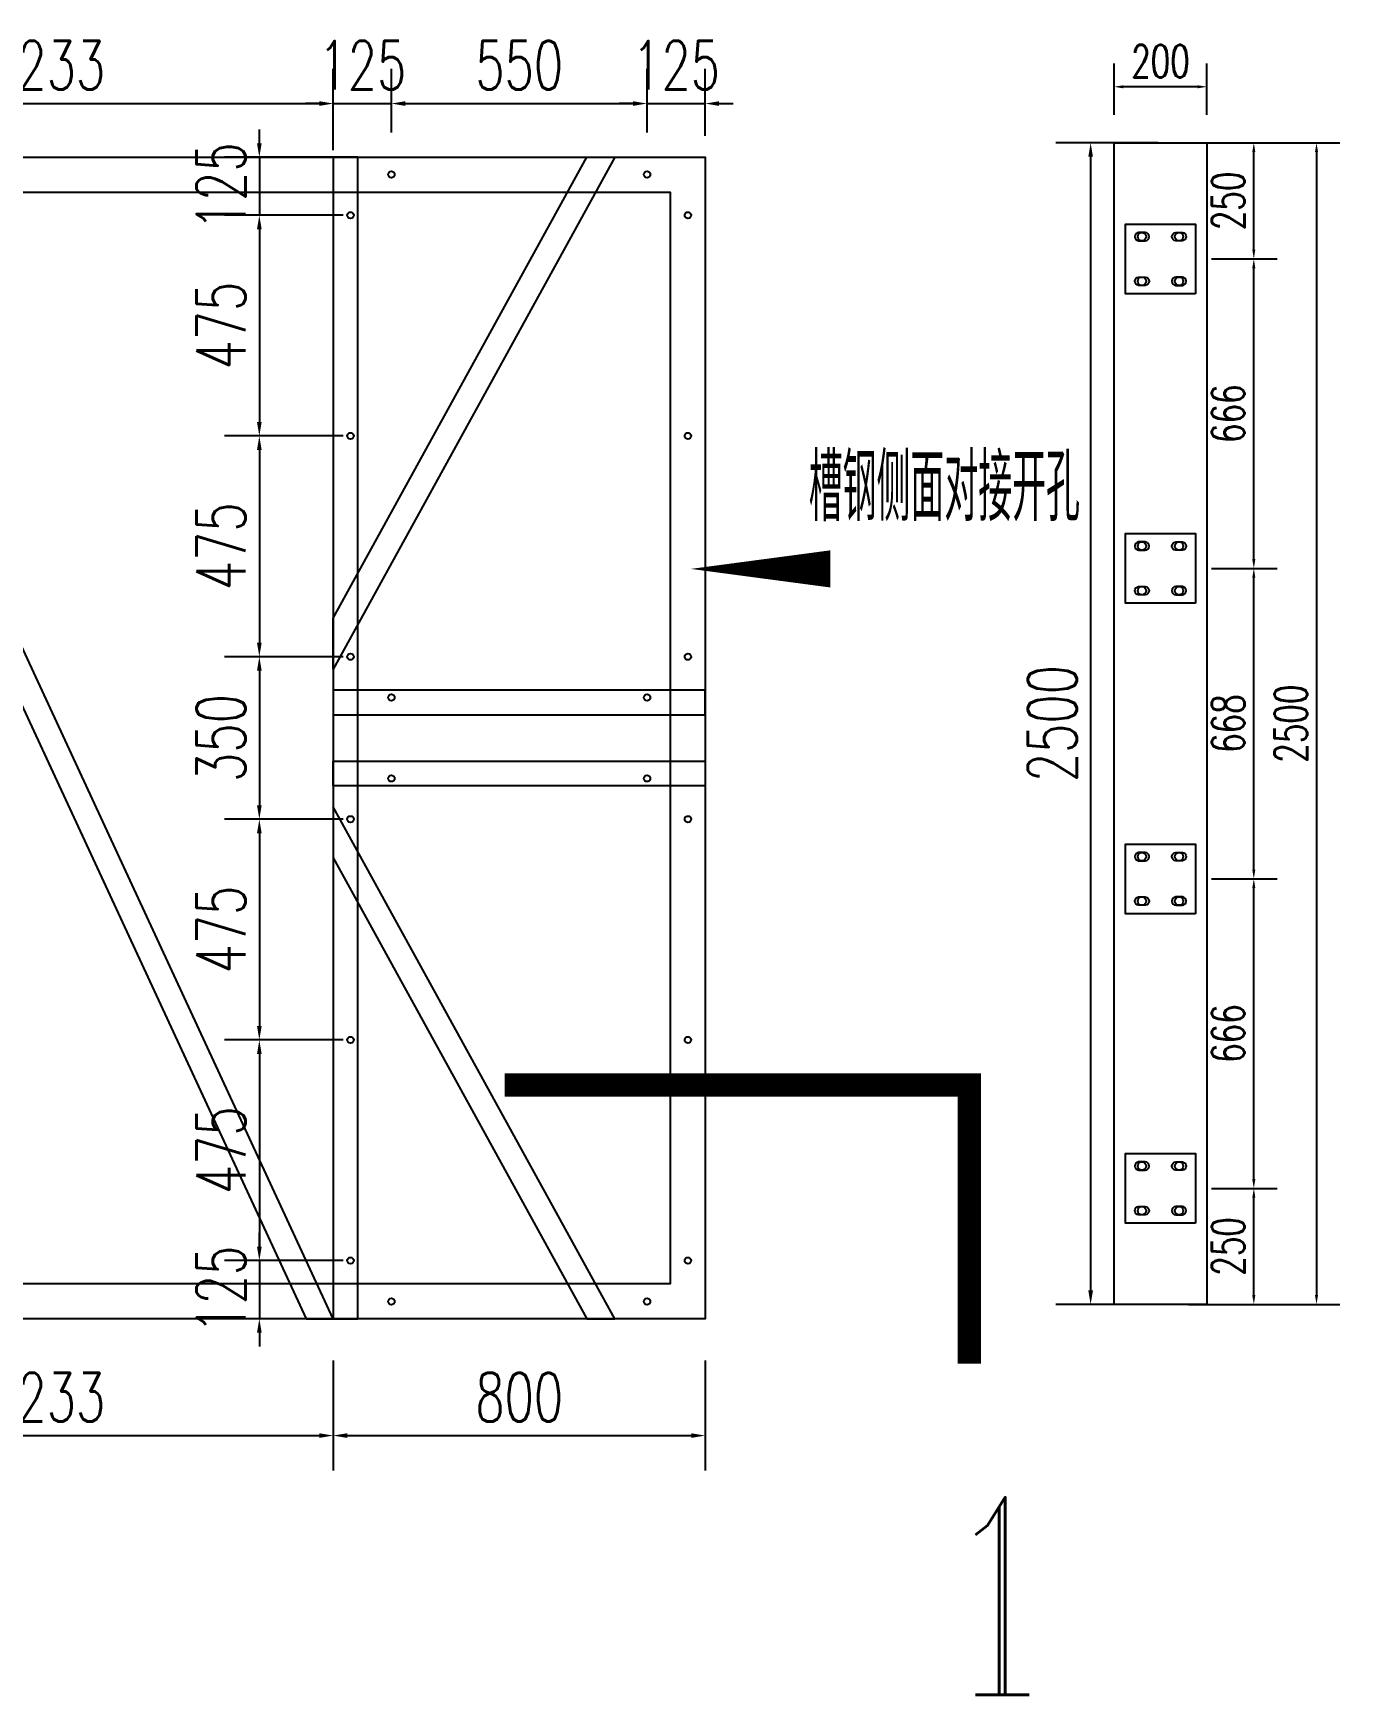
# Model space of a CAD drawing. Header units: millimetres. Extents: x -1443632 to -1307761, y 1430256 to 1527696.
# Drawn here: x -1406069 to -1403259, y 1470178 to 1473754 of the extents above; entities that cross this region are included whole.
import ezdxf

# ---------------------------------------------------------------- set-up
doc = ezdxf.new("R2010")
doc.units = ezdxf.units.MM
doc.header["$LTSCALE"] = 10
doc.layers.get('0').update_dxf_attribs({"linetype": 'CONTINUOUS'})
doc.layers.get('DEFPOINTS').update_dxf_attribs({"linetype": 'CONTINUOUS'})
for name, color, linetype in [('PUB_TEXT', 7, 'CONTINUOUS'), ('W-PLASTIC_RAILINGS塑木栏杆', 6, 'CONTINUOUS'), ('W-STEEL_FRAME钢架', 3, 'CONTINUOUS')]:
    doc.layers.add(name, color=color, linetype=linetype)
doc.styles.add('_TCH_DIM', font='SIMPLEX.shx', dxfattribs={"width": 0.7, "bigfont": 'GBCBIG.shx'})
doc.styles.add('_TCH_LABEL', font='COMPLEX', dxfattribs={"bigfont": 'GBCBIG'})
doc.styles.add('STANDARD_T3', font='simplex.shx', dxfattribs={"width": 0.7, "bigfont": 'gbcbig.shx'})
doc.dimstyles.new('W&&20', dxfattribs={"dimtxt": 70, "dimasz": 20, "dimexe": 50, "dimexo": 60, "dimgap": 20, "dimtad": 1, "dimdec": 0, "dimzin": 0, "dimdsep": 46, "dimtxsty": 'STANDARD_T3', "dimcen": 0.09, "dimclrd": 1, "dimclre": 1, "dimclrt": 7, "dimazin": 2, "dimtfac": 1, "dimtdec": 0, "dimtix": 1, "dimtmove": 2, "dimatfit": 3, "dimfxl": 0, "dimtolj": 1, "dimtzin": 0, "dimarcsym": 0})
doc.dimstyles.new('W&&30', dxfattribs={"dimtxt": 105, "dimasz": 30, "dimexe": 75, "dimexo": 90, "dimgap": 30, "dimtad": 1, "dimdec": 0, "dimzin": 0, "dimdsep": 46, "dimtxsty": 'STANDARD_T3', "dimcen": 0.09, "dimclrd": 1, "dimclre": 1, "dimclrt": 7, "dimazin": 2, "dimtfac": 1, "dimtdec": 0, "dimtix": 1, "dimtmove": 2, "dimatfit": 3, "dimfxl": 0, "dimtolj": 1, "dimtzin": 0, "dimarcsym": 0})

# ---------------------------------------------------------------- blocks, each defined once
blk = doc.blocks.new('*D63')
at = {"layer": 'DEFPOINTS', "color": 0, "transparency": 16777216}
for p in [(-1403559, 1473518.5), (-1403794.6, 1471018.5), (-1403559, 1471018.5)]:
    blk.add_point(p, dxfattribs=at)
at = {"layer": 'W-PLASTIC_RAILINGS塑木栏杆', "color": 1, "lineweight": -2, "transparency": 16777216}
for p, q in [((-1403649, 1473518.5), (-1403869.6, 1473518.5)), ((-1403794.6, 1473488.5), (-1403794.6, 1471048.5)), ((-1403649, 1471018.5), (-1403869.6, 1471018.5))]:
    blk.add_line(p, q, dxfattribs=at)
at = {"layer": 'W-PLASTIC_RAILINGS塑木栏杆', "color": 1, "transparency": 16777216}
for points in [[(-1403799.6, 1473488.5), (-1403789.6, 1473488.5), (-1403794.6, 1473518.5)], [(-1403799.6, 1471048.5), (-1403789.6, 1471048.5), (-1403794.6, 1471018.5)]]:
    blk.add_solid(points, dxfattribs=at)
at = {"layer": 'W-PLASTIC_RAILINGS塑木栏杆', "color": 7, "transparency": 16777216, "insert": (-1403877.1, 1472268.5), "char_height": 105, "attachment_point": 5, "rotation": 90, "style": 'STANDARD_T3'}
blk.add_mtext('\\A1;2500', dxfattribs=at)
blk = doc.blocks.new('*D216')
at = {"layer": 'DEFPOINTS', "color": 0, "transparency": 16777216}
for p in [(-1405423.9, 1473603.1), (-1406657.3, 1473430.6), (-1405423.9, 1473412.6)]:
    blk.add_point(p, dxfattribs=at)
at = {"layer": 'W-STEEL_FRAME钢架', "color": 1, "lineweight": -2, "transparency": 16777216}
for p, q in [((-1406657.3, 1473520.6), (-1406657.3, 1473678.1)), ((-1405423.9, 1473502.6), (-1405423.9, 1473678.1)), ((-1406627.3, 1473603.1), (-1405453.9, 1473603.1))]:
    blk.add_line(p, q, dxfattribs=at)
at = {"layer": 'W-STEEL_FRAME钢架', "color": 1, "transparency": 16777216}
for points in [[(-1406627.3, 1473608.1), (-1406627.3, 1473598.1), (-1406657.3, 1473603.1)], [(-1405453.9, 1473608.1), (-1405453.9, 1473598.1), (-1405423.9, 1473603.1)]]:
    blk.add_solid(points, dxfattribs=at)
at = {"layer": 'W-STEEL_FRAME钢架', "color": 7, "transparency": 16777216, "insert": (-1406040.6, 1473685.6), "char_height": 105, "attachment_point": 5, "style": 'STANDARD_T3'}
blk.add_mtext('\\A1;1233', dxfattribs=at)
blk = doc.blocks.new('*D217')
at = {"layer": 'DEFPOINTS', "color": 0, "transparency": 16777216}
for p in [(-1405298.9, 1473603.1), (-1405298.9, 1473450.6), (-1405423.9, 1473412.6)]:
    blk.add_point(p, dxfattribs=at)
at = {"layer": 'W-STEEL_FRAME钢架', "color": 1, "lineweight": -2, "transparency": 16777216}
for p, q in [((-1405423.9, 1473502.6), (-1405423.9, 1473678.1)), ((-1405298.9, 1473540.6), (-1405298.9, 1473678.1)), ((-1405453.9, 1473603.1), (-1405483.9, 1473603.1)), ((-1405423.9, 1473603.1), (-1405298.9, 1473603.1)), ((-1405268.9, 1473603.1), (-1405238.9, 1473603.1))]:
    blk.add_line(p, q, dxfattribs=at)
at = {"layer": 'W-STEEL_FRAME钢架', "color": 1, "transparency": 16777216}
for points in [[(-1405453.9, 1473608.1), (-1405453.9, 1473598.1), (-1405423.9, 1473603.1)], [(-1405268.9, 1473608.1), (-1405268.9, 1473598.1), (-1405298.9, 1473603.1)]]:
    blk.add_solid(points, dxfattribs=at)
at = {"layer": 'W-STEEL_FRAME钢架', "color": 7, "transparency": 16777216, "insert": (-1405361.4, 1473685.6), "char_height": 105, "attachment_point": 5, "style": 'STANDARD_T3'}
blk.add_mtext('\\A1;125', dxfattribs=at)
blk = doc.blocks.new('*D218')
at = {"layer": 'DEFPOINTS', "color": 0, "transparency": 16777216}
for p in [(-1404748.9, 1473603.1), (-1405298.9, 1473450.6), (-1404748.9, 1473450.6)]:
    blk.add_point(p, dxfattribs=at)
at = {"layer": 'W-STEEL_FRAME钢架', "color": 1, "lineweight": -2, "transparency": 16777216}
for p, q in [((-1405298.9, 1473540.6), (-1405298.9, 1473678.1)), ((-1404748.9, 1473540.6), (-1404748.9, 1473678.1)), ((-1405268.9, 1473603.1), (-1404778.9, 1473603.1))]:
    blk.add_line(p, q, dxfattribs=at)
at = {"layer": 'W-STEEL_FRAME钢架', "color": 1, "transparency": 16777216}
for points in [[(-1405268.9, 1473608.1), (-1405268.9, 1473598.1), (-1405298.9, 1473603.1)], [(-1404778.9, 1473608.1), (-1404778.9, 1473598.1), (-1404748.9, 1473603.1)]]:
    blk.add_solid(points, dxfattribs=at)
at = {"layer": 'W-STEEL_FRAME钢架', "color": 7, "transparency": 16777216, "insert": (-1405023.9, 1473685.6), "char_height": 105, "attachment_point": 5, "style": 'STANDARD_T3'}
blk.add_mtext('\\A1;550', dxfattribs=at)
blk = doc.blocks.new('*D219')
at = {"layer": 'DEFPOINTS', "color": 0, "transparency": 16777216}
for p in [(-1404623.9, 1473603.1), (-1404748.9, 1473450.6), (-1404623.9, 1473444)]:
    blk.add_point(p, dxfattribs=at)
at = {"layer": 'W-STEEL_FRAME钢架', "color": 1, "lineweight": -2, "transparency": 16777216}
for p, q in [((-1404748.9, 1473540.6), (-1404748.9, 1473678.1)), ((-1404623.9, 1473534), (-1404623.9, 1473678.1)), ((-1404778.9, 1473603.1), (-1404808.9, 1473603.1)), ((-1404748.9, 1473603.1), (-1404623.9, 1473603.1)), ((-1404593.9, 1473603.1), (-1404563.9, 1473603.1))]:
    blk.add_line(p, q, dxfattribs=at)
at = {"layer": 'W-STEEL_FRAME钢架', "color": 1, "transparency": 16777216}
for points in [[(-1404778.9, 1473608.1), (-1404778.9, 1473598.1), (-1404748.9, 1473603.1)], [(-1404593.9, 1473608.1), (-1404593.9, 1473598.1), (-1404623.9, 1473603.1)]]:
    blk.add_solid(points, dxfattribs=at)
at = {"layer": 'W-STEEL_FRAME钢架', "color": 7, "transparency": 16777216, "insert": (-1404686.4, 1473685.6), "char_height": 105, "attachment_point": 5, "style": 'STANDARD_T3'}
blk.add_mtext('\\A1;125', dxfattribs=at)
blk = doc.blocks.new('*D87')
at = {"layer": 'DEFPOINTS', "color": 0, "transparency": 16777216}
for p in [(-1405322.8, 1473487.6), (-1405583, 1473362.6), (-1405312.3, 1473362.6)]:
    blk.add_point(p, dxfattribs=at)
at = {"layer": 'W-STEEL_FRAME钢架', "color": 1, "lineweight": -2, "transparency": 16777216}
for p, q in [((-1405583, 1473517.6), (-1405583, 1473547.6)), ((-1405412.8, 1473487.6), (-1405658, 1473487.6)), ((-1405583, 1473487.6), (-1405583, 1473362.6)), ((-1405402.3, 1473362.6), (-1405658, 1473362.6)), ((-1405583, 1473332.6), (-1405583, 1473302.6))]:
    blk.add_line(p, q, dxfattribs=at)
at = {"layer": 'W-STEEL_FRAME钢架', "color": 1, "transparency": 16777216}
for points in [[(-1405588, 1473517.6), (-1405578, 1473517.6), (-1405583, 1473487.6)], [(-1405588, 1473332.6), (-1405578, 1473332.6), (-1405583, 1473362.6)]]:
    blk.add_solid(points, dxfattribs=at)
at = {"layer": 'W-STEEL_FRAME钢架', "color": 7, "transparency": 16777216, "insert": (-1405665.5, 1473425.1), "char_height": 105, "attachment_point": 5, "rotation": 90, "style": 'STANDARD_T3'}
blk.add_mtext('\\A1;125', dxfattribs=at)
blk = doc.blocks.new('*D88')
at = {"layer": 'DEFPOINTS', "color": 0, "transparency": 16777216}
for p in [(-1405312.3, 1473362.6), (-1405583, 1472887.6), (-1405312.3, 1472887.6)]:
    blk.add_point(p, dxfattribs=at)
at = {"layer": 'W-STEEL_FRAME钢架', "color": 1, "lineweight": -2, "transparency": 16777216}
for p, q in [((-1405402.3, 1473362.6), (-1405658, 1473362.6)), ((-1405583, 1473332.6), (-1405583, 1472917.6)), ((-1405402.3, 1472887.6), (-1405658, 1472887.6))]:
    blk.add_line(p, q, dxfattribs=at)
at = {"layer": 'W-STEEL_FRAME钢架', "color": 1, "transparency": 16777216}
for points in [[(-1405588, 1473332.6), (-1405578, 1473332.6), (-1405583, 1473362.6)], [(-1405588, 1472917.6), (-1405578, 1472917.6), (-1405583, 1472887.6)]]:
    blk.add_solid(points, dxfattribs=at)
at = {"layer": 'W-STEEL_FRAME钢架', "color": 7, "transparency": 16777216, "insert": (-1405665.5, 1473125.1), "char_height": 105, "attachment_point": 5, "rotation": 90, "style": 'STANDARD_T3'}
blk.add_mtext('\\A1;475', dxfattribs=at)
blk = doc.blocks.new('*D89')
at = {"layer": 'DEFPOINTS', "color": 0, "transparency": 16777216}
for p in [(-1405312.3, 1472887.6), (-1405583, 1472412.6), (-1405312.3, 1472412.6)]:
    blk.add_point(p, dxfattribs=at)
at = {"layer": 'W-STEEL_FRAME钢架', "color": 1, "lineweight": -2, "transparency": 16777216}
for p, q in [((-1405402.3, 1472887.6), (-1405658, 1472887.6)), ((-1405583, 1472857.6), (-1405583, 1472442.6)), ((-1405402.3, 1472412.6), (-1405658, 1472412.6))]:
    blk.add_line(p, q, dxfattribs=at)
at = {"layer": 'W-STEEL_FRAME钢架', "color": 1, "transparency": 16777216}
for points in [[(-1405588, 1472857.6), (-1405578, 1472857.6), (-1405583, 1472887.6)], [(-1405588, 1472442.6), (-1405578, 1472442.6), (-1405583, 1472412.6)]]:
    blk.add_solid(points, dxfattribs=at)
at = {"layer": 'W-STEEL_FRAME钢架', "color": 7, "transparency": 16777216, "insert": (-1405665.5, 1472650.1), "char_height": 105, "attachment_point": 5, "rotation": 90, "style": 'STANDARD_T3'}
blk.add_mtext('\\A1;475', dxfattribs=at)
blk = doc.blocks.new('*D90')
at = {"layer": 'DEFPOINTS', "color": 0, "transparency": 16777216}
for p in [(-1405312.3, 1472412.6), (-1405583, 1472062.6), (-1405312.3, 1472062.6)]:
    blk.add_point(p, dxfattribs=at)
at = {"layer": 'W-STEEL_FRAME钢架', "color": 1, "lineweight": -2, "transparency": 16777216}
for p, q in [((-1405402.3, 1472412.6), (-1405658, 1472412.6)), ((-1405583, 1472382.6), (-1405583, 1472092.6)), ((-1405402.3, 1472062.6), (-1405658, 1472062.6))]:
    blk.add_line(p, q, dxfattribs=at)
at = {"layer": 'W-STEEL_FRAME钢架', "color": 1, "transparency": 16777216}
for points in [[(-1405588, 1472382.6), (-1405578, 1472382.6), (-1405583, 1472412.6)], [(-1405588, 1472092.6), (-1405578, 1472092.6), (-1405583, 1472062.6)]]:
    blk.add_solid(points, dxfattribs=at)
at = {"layer": 'W-STEEL_FRAME钢架', "color": 7, "transparency": 16777216, "insert": (-1405665.5, 1472237.6), "char_height": 105, "attachment_point": 5, "rotation": 90, "style": 'STANDARD_T3'}
blk.add_mtext('\\A1;350', dxfattribs=at)
blk = doc.blocks.new('*D91')
at = {"layer": 'DEFPOINTS', "color": 0, "transparency": 16777216}
for p in [(-1405312.3, 1472062.6), (-1405583, 1471587.6), (-1405312.3, 1471587.6)]:
    blk.add_point(p, dxfattribs=at)
at = {"layer": 'W-STEEL_FRAME钢架', "color": 1, "lineweight": -2, "transparency": 16777216}
for p, q in [((-1405402.3, 1472062.6), (-1405658, 1472062.6)), ((-1405583, 1472032.6), (-1405583, 1471617.6)), ((-1405402.3, 1471587.6), (-1405658, 1471587.6))]:
    blk.add_line(p, q, dxfattribs=at)
at = {"layer": 'W-STEEL_FRAME钢架', "color": 1, "transparency": 16777216}
for points in [[(-1405588, 1472032.6), (-1405578, 1472032.6), (-1405583, 1472062.6)], [(-1405588, 1471617.6), (-1405578, 1471617.6), (-1405583, 1471587.6)]]:
    blk.add_solid(points, dxfattribs=at)
at = {"layer": 'W-STEEL_FRAME钢架', "color": 7, "transparency": 16777216, "insert": (-1405665.5, 1471825.1), "char_height": 105, "attachment_point": 5, "rotation": 90, "style": 'STANDARD_T3'}
blk.add_mtext('\\A1;475', dxfattribs=at)
blk = doc.blocks.new('*D92')
at = {"layer": 'DEFPOINTS', "color": 0, "transparency": 16777216}
for p in [(-1405312.3, 1471587.6), (-1405583, 1471112.6), (-1405312.3, 1471112.6)]:
    blk.add_point(p, dxfattribs=at)
at = {"layer": 'W-STEEL_FRAME钢架', "color": 1, "lineweight": -2, "transparency": 16777216}
for p, q in [((-1405402.3, 1471587.6), (-1405658, 1471587.6)), ((-1405583, 1471557.6), (-1405583, 1471142.6)), ((-1405402.3, 1471112.6), (-1405658, 1471112.6))]:
    blk.add_line(p, q, dxfattribs=at)
at = {"layer": 'W-STEEL_FRAME钢架', "color": 1, "transparency": 16777216}
for points in [[(-1405588, 1471557.6), (-1405578, 1471557.6), (-1405583, 1471587.6)], [(-1405588, 1471142.6), (-1405578, 1471142.6), (-1405583, 1471112.6)]]:
    blk.add_solid(points, dxfattribs=at)
at = {"layer": 'W-STEEL_FRAME钢架', "color": 7, "transparency": 16777216, "insert": (-1405665.5, 1471350.1), "char_height": 105, "attachment_point": 5, "rotation": 90, "style": 'STANDARD_T3'}
blk.add_mtext('\\A1;475', dxfattribs=at)
blk = doc.blocks.new('*D93')
at = {"layer": 'DEFPOINTS', "color": 0, "transparency": 16777216}
for p in [(-1405312.3, 1471112.6), (-1405583, 1470987.6), (-1405389, 1470987.6)]:
    blk.add_point(p, dxfattribs=at)
at = {"layer": 'W-STEEL_FRAME钢架', "color": 1, "lineweight": -2, "transparency": 16777216}
for p, q in [((-1405583, 1471142.6), (-1405583, 1471172.6)), ((-1405402.3, 1471112.6), (-1405658, 1471112.6)), ((-1405583, 1471112.6), (-1405583, 1470987.6)), ((-1405479, 1470987.6), (-1405658, 1470987.6)), ((-1405583, 1470957.6), (-1405583, 1470927.6))]:
    blk.add_line(p, q, dxfattribs=at)
at = {"layer": 'W-STEEL_FRAME钢架', "color": 1, "transparency": 16777216}
for points in [[(-1405588, 1471142.6), (-1405578, 1471142.6), (-1405583, 1471112.6)], [(-1405588, 1470957.6), (-1405578, 1470957.6), (-1405583, 1470987.6)]]:
    blk.add_solid(points, dxfattribs=at)
at = {"layer": 'W-STEEL_FRAME钢架', "color": 7, "transparency": 16777216, "insert": (-1405665.5, 1471050.1), "char_height": 105, "attachment_point": 5, "rotation": 90, "style": 'STANDARD_T3'}
blk.add_mtext('\\A1;125', dxfattribs=at)
blk = doc.blocks.new('*D241')
at = {"layer": 'DEFPOINTS', "color": 0, "transparency": 16777216}
for p in [(-1403594.3, 1471268.1), (-1403443.5, 1471268.1), (-1403644.3, 1471018.5)]:
    blk.add_point(p, dxfattribs=at)
at = {"layer": 'W-PLASTIC_RAILINGS塑木栏杆', "color": 1, "lineweight": -2, "transparency": 16777216}
for p, q in [((-1403534.3, 1471268.1), (-1403393.5, 1471268.1)), ((-1403443.5, 1471038.5), (-1403443.5, 1471248.1)), ((-1403584.3, 1471018.5), (-1403393.5, 1471018.5))]:
    blk.add_line(p, q, dxfattribs=at)
at = {"layer": 'W-PLASTIC_RAILINGS塑木栏杆', "color": 1, "transparency": 16777216}
for points in [[(-1403446.9, 1471248.1), (-1403440.2, 1471248.1), (-1403443.5, 1471268.1)], [(-1403446.9, 1471038.5), (-1403440.2, 1471038.5), (-1403443.5, 1471018.5)]]:
    blk.add_solid(points, dxfattribs=at)
at = {"layer": 'W-PLASTIC_RAILINGS塑木栏杆', "color": 7, "transparency": 16777216, "insert": (-1403498.5, 1471143.3), "char_height": 70, "attachment_point": 5, "rotation": 90, "style": 'STANDARD_T3'}
blk.add_mtext('\\A1;250', dxfattribs=at)
blk = doc.blocks.new('*D147')
at = {"layer": 'DEFPOINTS', "color": 0, "transparency": 16777216}
for p in [(-1403594.3, 1471934.4), (-1403443.5, 1471934.4), (-1403594.3, 1471268.1)]:
    blk.add_point(p, dxfattribs=at)
at = {"layer": 'W-PLASTIC_RAILINGS塑木栏杆', "color": 1, "lineweight": -2, "transparency": 16777216}
for p, q in [((-1403534.3, 1471934.4), (-1403393.5, 1471934.4)), ((-1403443.5, 1471288.1), (-1403443.5, 1471914.4)), ((-1403534.3, 1471268.1), (-1403393.5, 1471268.1))]:
    blk.add_line(p, q, dxfattribs=at)
at = {"layer": 'W-PLASTIC_RAILINGS塑木栏杆', "color": 1, "transparency": 16777216}
for points in [[(-1403446.9, 1471914.4), (-1403440.2, 1471914.4), (-1403443.5, 1471934.4)], [(-1403446.9, 1471288.1), (-1403440.2, 1471288.1), (-1403443.5, 1471268.1)]]:
    blk.add_solid(points, dxfattribs=at)
at = {"layer": 'W-PLASTIC_RAILINGS塑木栏杆', "color": 7, "transparency": 16777216, "insert": (-1403498.5, 1471601.3), "char_height": 70, "attachment_point": 5, "rotation": 90, "style": 'STANDARD_T3'}
blk.add_mtext('\\A1;666', dxfattribs=at)
blk = doc.blocks.new('*D148')
at = {"layer": 'DEFPOINTS', "color": 0, "transparency": 16777216}
for p in [(-1403594.3, 1472602.5), (-1403443.5, 1472602.5), (-1403594.3, 1471934.4)]:
    blk.add_point(p, dxfattribs=at)
at = {"layer": 'W-PLASTIC_RAILINGS塑木栏杆', "color": 1, "lineweight": -2, "transparency": 16777216}
for p, q in [((-1403534.3, 1472602.5), (-1403393.5, 1472602.5)), ((-1403443.5, 1471954.4), (-1403443.5, 1472582.5)), ((-1403534.3, 1471934.4), (-1403393.5, 1471934.4))]:
    blk.add_line(p, q, dxfattribs=at)
at = {"layer": 'W-PLASTIC_RAILINGS塑木栏杆', "color": 1, "transparency": 16777216}
for points in [[(-1403446.9, 1472582.5), (-1403440.2, 1472582.5), (-1403443.5, 1472602.5)], [(-1403446.9, 1471954.4), (-1403440.2, 1471954.4), (-1403443.5, 1471934.4)]]:
    blk.add_solid(points, dxfattribs=at)
at = {"layer": 'W-PLASTIC_RAILINGS塑木栏杆', "color": 7, "transparency": 16777216, "insert": (-1403498.5, 1472268.5), "char_height": 70, "attachment_point": 5, "rotation": 90, "style": 'STANDARD_T3'}
blk.add_mtext('\\A1;668', dxfattribs=at)
blk = doc.blocks.new('*D242')
at = {"layer": 'DEFPOINTS', "color": 0, "transparency": 16777216}
for p in [(-1403644.3, 1473518.5), (-1403443.5, 1473518.5), (-1403594.3, 1473268.8)]:
    blk.add_point(p, dxfattribs=at)
at = {"layer": 'W-PLASTIC_RAILINGS塑木栏杆', "color": 1, "lineweight": -2, "transparency": 16777216}
for p, q in [((-1403584.3, 1473518.5), (-1403393.5, 1473518.5)), ((-1403443.5, 1473288.8), (-1403443.5, 1473498.5)), ((-1403534.3, 1473268.8), (-1403393.5, 1473268.8))]:
    blk.add_line(p, q, dxfattribs=at)
at = {"layer": 'W-PLASTIC_RAILINGS塑木栏杆', "color": 1, "transparency": 16777216}
for points in [[(-1403446.9, 1473498.5), (-1403440.2, 1473498.5), (-1403443.5, 1473518.5)], [(-1403446.9, 1473288.8), (-1403440.2, 1473288.8), (-1403443.5, 1473268.8)]]:
    blk.add_solid(points, dxfattribs=at)
at = {"layer": 'W-PLASTIC_RAILINGS塑木栏杆', "color": 7, "transparency": 16777216, "insert": (-1403498.5, 1473393.6), "char_height": 70, "attachment_point": 5, "rotation": 90, "style": 'STANDARD_T3'}
blk.add_mtext('\\A1;250', dxfattribs=at)
blk = doc.blocks.new('*D149')
at = {"layer": 'DEFPOINTS', "color": 0, "transparency": 16777216}
for p in [(-1403744.3, 1473639.2), (-1403744.3, 1473518.5), (-1403544.3, 1473518.5)]:
    blk.add_point(p, dxfattribs=at)
at = {"layer": 'W-PLASTIC_RAILINGS塑木栏杆', "color": 1, "lineweight": -2, "transparency": 16777216}
for p, q in [((-1403744.3, 1473578.5), (-1403744.3, 1473689.2)), ((-1403544.3, 1473578.5), (-1403544.3, 1473689.2)), ((-1403564.3, 1473639.2), (-1403724.3, 1473639.2))]:
    blk.add_line(p, q, dxfattribs=at)
at = {"layer": 'W-PLASTIC_RAILINGS塑木栏杆', "color": 1, "transparency": 16777216}
for points in [[(-1403724.3, 1473642.5), (-1403724.3, 1473635.9), (-1403744.3, 1473639.2)], [(-1403564.3, 1473642.5), (-1403564.3, 1473635.9), (-1403544.3, 1473639.2)]]:
    blk.add_solid(points, dxfattribs=at)
at = {"layer": 'W-PLASTIC_RAILINGS塑木栏杆', "color": 7, "transparency": 16777216, "insert": (-1403644.3, 1473694.2), "char_height": 70, "attachment_point": 5, "style": 'STANDARD_T3'}
blk.add_mtext('\\A1;200', dxfattribs=at)
blk = doc.blocks.new('*D150')
at = {"layer": 'DEFPOINTS', "color": 0, "transparency": 16777216}
for p in [(-1403544.3, 1473518.5), (-1403544.3, 1471018.5), (-1403308.7, 1471018.5)]:
    blk.add_point(p, dxfattribs=at)
at = {"layer": 'W-PLASTIC_RAILINGS塑木栏杆', "color": 1, "lineweight": -2, "transparency": 16777216}
for p, q in [((-1403484.3, 1473518.5), (-1403258.7, 1473518.5)), ((-1403308.7, 1473498.5), (-1403308.7, 1471038.5)), ((-1403484.3, 1471018.5), (-1403258.7, 1471018.5))]:
    blk.add_line(p, q, dxfattribs=at)
at = {"layer": 'W-PLASTIC_RAILINGS塑木栏杆', "color": 1, "transparency": 16777216}
for points in [[(-1403312, 1473498.5), (-1403305.3, 1473498.5), (-1403308.7, 1473518.5)], [(-1403312, 1471038.5), (-1403305.3, 1471038.5), (-1403308.7, 1471018.5)]]:
    blk.add_solid(points, dxfattribs=at)
at = {"layer": 'W-PLASTIC_RAILINGS塑木栏杆', "color": 7, "transparency": 16777216, "insert": (-1403363.7, 1472268.5), "char_height": 70, "attachment_point": 5, "rotation": 90, "style": 'STANDARD_T3'}
blk.add_mtext('\\A1;2500', dxfattribs=at)
blk = doc.blocks.new('*D151')
at = {"layer": 'DEFPOINTS', "color": 0, "transparency": 16777216}
for p in [(-1403594.3, 1473268.8), (-1403443.5, 1473268.8), (-1403594.3, 1472602.5)]:
    blk.add_point(p, dxfattribs=at)
at = {"layer": 'W-PLASTIC_RAILINGS塑木栏杆', "color": 1, "lineweight": -2, "transparency": 16777216}
for p, q in [((-1403534.3, 1473268.8), (-1403393.5, 1473268.8)), ((-1403443.5, 1472622.5), (-1403443.5, 1473248.8)), ((-1403534.3, 1472602.5), (-1403393.5, 1472602.5))]:
    blk.add_line(p, q, dxfattribs=at)
at = {"layer": 'W-PLASTIC_RAILINGS塑木栏杆', "color": 1, "transparency": 16777216}
for points in [[(-1403446.9, 1473248.8), (-1403440.2, 1473248.8), (-1403443.5, 1473268.8)], [(-1403446.9, 1472622.5), (-1403440.2, 1472622.5), (-1403443.5, 1472602.5)]]:
    blk.add_solid(points, dxfattribs=at)
at = {"layer": 'W-PLASTIC_RAILINGS塑木栏杆', "color": 7, "transparency": 16777216, "insert": (-1403498.5, 1472935.6), "char_height": 70, "attachment_point": 5, "rotation": 90, "style": 'STANDARD_T3'}
blk.add_mtext('\\A1;666', dxfattribs=at)
blk = doc.blocks.new('*D407')
at = {"color": 1, "lineweight": -2, "transparency": 16777216}
for p, q in [((-1406657.3, 1470897.6), (-1406657.3, 1470661.1)), ((-1405423.9, 1470897.6), (-1405423.9, 1470661.1)), ((-1406627.3, 1470736.1), (-1405453.9, 1470736.1))]:
    blk.add_line(p, q, dxfattribs=at)
at = {"color": 1, "transparency": 16777216}
for points in [[(-1406627.3, 1470741.1), (-1406627.3, 1470731.1), (-1406657.3, 1470736.1)], [(-1405453.9, 1470741.1), (-1405453.9, 1470731.1), (-1405423.9, 1470736.1)]]:
    blk.add_solid(points, dxfattribs=at)
at = {"layer": 'DEFPOINTS', "color": 0, "transparency": 16777216}
for p in [(-1406657.3, 1470987.6), (-1405423.9, 1470987.6), (-1405423.9, 1470736.1)]:
    blk.add_point(p, dxfattribs=at)
at = {"color": 7, "transparency": 16777216, "insert": (-1406040.6, 1470818.6), "char_height": 105, "attachment_point": 5, "style": 'STANDARD_T3'}
blk.add_mtext('\\A1;1233', dxfattribs=at)
blk = doc.blocks.new('*D408')
at = {"color": 1, "lineweight": -2, "transparency": 16777216}
for p, q in [((-1405423.9, 1470897.6), (-1405423.9, 1470661.1)), ((-1404623.9, 1470897.6), (-1404623.9, 1470661.1)), ((-1405393.9, 1470736.1), (-1404653.9, 1470736.1))]:
    blk.add_line(p, q, dxfattribs=at)
at = {"color": 1, "transparency": 16777216}
for points in [[(-1405393.9, 1470741.1), (-1405393.9, 1470731.1), (-1405423.9, 1470736.1)], [(-1404653.9, 1470741.1), (-1404653.9, 1470731.1), (-1404623.9, 1470736.1)]]:
    blk.add_solid(points, dxfattribs=at)
at = {"layer": 'DEFPOINTS', "color": 0, "transparency": 16777216}
for p in [(-1405423.9, 1470987.6), (-1404623.9, 1470987.6), (-1404623.9, 1470736.1)]:
    blk.add_point(p, dxfattribs=at)
at = {"color": 7, "transparency": 16777216, "insert": (-1405023.9, 1470818.6), "char_height": 105, "attachment_point": 5, "style": 'STANDARD_T3'}
blk.add_mtext('\\A1;800', dxfattribs=at)

msp = doc.modelspace()

# ---------------------------------------------------------------- linework, layer by layer
for points in [[(-1403569.3, 1473193.8), (-1403719.3, 1473193.8), (-1403719.3, 1473343.8), (-1403569.3, 1473343.8)], [(-1403569.3, 1472527.5), (-1403719.3, 1472527.5), (-1403719.3, 1472677.5), (-1403569.3, 1472677.5)], [(-1403569.3, 1471859.4), (-1403719.3, 1471859.4), (-1403719.3, 1472009.4), (-1403569.3, 1472009.4)], [(-1403569.3, 1471193.1), (-1403719.3, 1471193.1), (-1403719.3, 1471343.1), (-1403569.3, 1471343.1)]]:
    msp.add_lwpolyline(points, close=True)
at = {"color": 3}
for points in [[(-1403677.3, 1473307.8, 0.945986), (-1403677.3, 1473325.8), (-1403691.3, 1473325.8, 0.892056), (-1403691.3, 1473307.8)], [(-1403611.3, 1473307.8, -0.945986), (-1403611.3, 1473325.8), (-1403597.3, 1473325.8, -0.892056), (-1403597.3, 1473307.8)], [(-1403677.3, 1473229.8, -0.945986), (-1403677.3, 1473211.8), (-1403691.3, 1473211.8, -0.892056), (-1403691.3, 1473229.8)], [(-1403611.3, 1473229.8, 0.945986), (-1403611.3, 1473211.8), (-1403597.3, 1473211.8, 0.892056), (-1403597.3, 1473229.8)], [(-1403677.3, 1472641.5, 0.945986), (-1403677.3, 1472659.5), (-1403691.3, 1472659.5, 0.892056), (-1403691.3, 1472641.5)], [(-1403611.3, 1472641.5, -0.945986), (-1403611.3, 1472659.5), (-1403597.3, 1472659.5, -0.892056), (-1403597.3, 1472641.5)], [(-1403677.3, 1472563.5, -0.945986), (-1403677.3, 1472545.5), (-1403691.3, 1472545.5, -0.892056), (-1403691.3, 1472563.5)], [(-1403611.3, 1472563.5, 0.945986), (-1403611.3, 1472545.5), (-1403597.3, 1472545.5, 0.892056), (-1403597.3, 1472563.5)], [(-1403677.3, 1471973.4, 0.945986), (-1403677.3, 1471991.4), (-1403691.3, 1471991.4, 0.892056), (-1403691.3, 1471973.4)], [(-1403611.3, 1471973.4, -0.945986), (-1403611.3, 1471991.4), (-1403597.3, 1471991.4, -0.892056), (-1403597.3, 1471973.4)], [(-1403677.3, 1471895.4, -0.945986), (-1403677.3, 1471877.4), (-1403691.3, 1471877.4, -0.892056), (-1403691.3, 1471895.4)], [(-1403611.3, 1471895.4, 0.945986), (-1403611.3, 1471877.4), (-1403597.3, 1471877.4, 0.892056), (-1403597.3, 1471895.4)], [(-1403677.3, 1471307.1, 0.945986), (-1403677.3, 1471325.1), (-1403691.3, 1471325.1, 0.892056), (-1403691.3, 1471307.1)], [(-1403611.3, 1471307.1, -0.945986), (-1403611.3, 1471325.1), (-1403597.3, 1471325.1, -0.892056), (-1403597.3, 1471307.1)], [(-1403677.3, 1471229.1, -0.945986), (-1403677.3, 1471211.1), (-1403691.3, 1471211.1, -0.892056), (-1403691.3, 1471229.1)], [(-1403611.3, 1471229.1, 0.945986), (-1403611.3, 1471211.1), (-1403597.3, 1471211.1, 0.892056), (-1403597.3, 1471229.1)]]:
    msp.add_lwpolyline(points, format="xyb", close=True, dxfattribs=at)
at = {"color": 3, "const_width": 50}
msp.add_lwpolyline([(-1405055.3, 1471490.7), (-1404055.3, 1471490.7), (-1404055.3, 1470890.7)], dxfattribs=at)
at = {"color": 2}
for centre in [(-1403684.3, 1473316.8), (-1403604.3, 1473316.8), (-1403684.3, 1473220.8), (-1403604.3, 1473220.8), (-1403684.3, 1472650.5), (-1403604.3, 1472650.5), (-1403684.3, 1472554.5), (-1403604.3, 1472554.5), (-1403684.3, 1471982.4), (-1403604.3, 1471982.4), (-1403684.3, 1471886.4), (-1403604.3, 1471886.4), (-1403684.3, 1471316.1), (-1403604.3, 1471316.1), (-1403684.3, 1471220.1), (-1403604.3, 1471220.1)]:
    msp.add_circle(centre, 9, dxfattribs=at)
at = {"layer": 'W-PLASTIC_RAILINGS塑木栏杆', "color": 3}
msp.add_lwpolyline([(-1403451, 1472601.5, 0, 0, 0), (-1403451, 1472601.5, 0, 0, 0), (-1403451, 1472601.5, 0, 0, 0), (-1404654.6, 1472601.5, 0, 80, 0), (-1404354.6, 1472601.5, 0, 0, 0)], format="xyseb", dxfattribs=at)
at = {"layer": 'W-STEEL_FRAME钢架', "color": 4}
for points in [[(-1411523.9, 1473487.6), (-1404623.9, 1473487.6), (-1404623.9, 1470987.6), (-1411523.9, 1470987.6)], [(-1403544.3, 1471018.5), (-1403744.3, 1471018.5), (-1403744.3, 1473518.5), (-1403544.3, 1473518.5)], [(-1411448.9, 1473412.6), (-1404698.9, 1473412.6), (-1404698.9, 1471062.6), (-1411448.9, 1471062.6)]]:
    msp.add_lwpolyline(points, close=True, dxfattribs=at)
at = {"layer": 'W-STEEL_FRAME钢架'}
for points in [[(-1405482.3, 1470987.6), (-1405423.9, 1470987.6), (-1406582.6, 1473487.6), (-1406641, 1473487.6)], [(-1405423.9, 1470987.6), (-1405370.9, 1470987.6), (-1405370.9, 1473487.6), (-1405423.9, 1473487.6)], [(-1405423.9, 1472287.6), (-1404623.9, 1472287.6), (-1404623.9, 1472340.6), (-1405423.9, 1472340.6)], [(-1405423.9, 1472187.6), (-1404623.9, 1472187.6), (-1404623.9, 1472134.6), (-1405423.9, 1472134.6)]]:
    msp.add_lwpolyline(points, close=True, dxfattribs=at)
at = {"layer": 'W-STEEL_FRAME钢架', "color": 6}
for points in [[(-1404818, 1473487.6), (-1405423.9, 1472385.5), (-1405423.9, 1472495.6), (-1404878.5, 1473487.6)], [(-1404818, 1470987.6), (-1405423.9, 1472089.7), (-1405423.9, 1471979.7), (-1404878.5, 1470987.6)]]:
    msp.add_lwpolyline(points, close=True, dxfattribs=at)
at = {"layer": 'W-STEEL_FRAME钢架'}
for centre in [(-1405298.9, 1473450.6), (-1404748.9, 1473450.6), (-1405386.9, 1473362.6), (-1404660.9, 1473362.6), (-1405386.9, 1472887.6), (-1404660.9, 1472887.6), (-1405386.9, 1472412.6), (-1404660.9, 1472412.6), (-1405298.9, 1472324.6), (-1404748.9, 1472324.6), (-1405298.9, 1472150.6), (-1404748.9, 1472150.6), (-1405386.9, 1472062.6), (-1404660.9, 1472062.6), (-1405386.9, 1471587.6), (-1404660.9, 1471587.6), (-1405386.9, 1471112.6), (-1404660.9, 1471112.6), (-1405298.9, 1471024.6), (-1404748.9, 1471024.6)]:
    msp.add_circle(centre, 7, dxfattribs=at)

# ---------------------------------------------------------------- texts
at = {"layer": 'PUB_TEXT', "color": 7}
for s, height, style, width, p in [('槽钢侧面对接开孔', 144.68, '_TCH_DIM', 0.7, (-1404401, 1472704.5)), ('1', 425, '_TCH_LABEL', 0.705882, (-1404119.6, 1470178.2))]:
    msp.add_text(s, height=height, dxfattribs=dict(at, style=style, width=width)).set_placement(p)

# ---------------------------------------------------------------- dimensions: what is measured, and where the dimension line sits
at = {"color": 3}
for base, p1, p2, picture, middle in [((-1405423.9, 1470736.1), (-1406657.3, 1470987.6), (-1405423.9, 1470987.6), '*D407', (-1406040.6, 1470818.6)), ((-1404623.9, 1470736.1), (-1405423.9, 1470987.6), (-1404623.9, 1470987.6), '*D408', (-1405023.9, 1470818.6))]:
    dim = msp.add_linear_dim(base=base, p1=p1, p2=p2, dimstyle='W&&30', dxfattribs=at)
    dim.commit()
    dim.dimension.update_dxf_attribs({"geometry": picture, "text_midpoint": middle})
at = {"layer": 'W-PLASTIC_RAILINGS塑木栏杆'}
for base, p1, p2, angle, dimstyle, picture, middle in [((-1403744.3, 1473639.2), (-1403544.3, 1473518.5), (-1403744.3, 1473518.5), 180, 'W&&20', '*D149', (-1403644.3, 1473694.2)), ((-1403794.6, 1471018.5), (-1403559, 1473518.5), (-1403559, 1471018.5), 90, 'W&&30', '*D63', (-1403877.1, 1472268.5)), ((-1403443.5, 1473518.5), (-1403594.3, 1473268.8), (-1403644.3, 1473518.5), 90, 'W&&20', '*D242', (-1403498.5, 1473393.6)), ((-1403308.7, 1471018.5), (-1403544.3, 1473518.5), (-1403544.3, 1471018.5), 90, 'W&&20', '*D150', (-1403363.7, 1472268.5)), ((-1403443.5, 1473268.8), (-1403594.3, 1472602.5), (-1403594.3, 1473268.8), 90, 'W&&20', '*D151', (-1403498.5, 1472935.6)), ((-1403443.5, 1472602.5), (-1403594.3, 1471934.4), (-1403594.3, 1472602.5), 90, 'W&&20', '*D148', (-1403498.5, 1472268.5)), ((-1403443.5, 1471934.4), (-1403594.3, 1471268.1), (-1403594.3, 1471934.4), 90, 'W&&20', '*D147', (-1403498.5, 1471601.3)), ((-1403443.5, 1471268.1), (-1403644.3, 1471018.5), (-1403594.3, 1471268.1), 90, 'W&&20', '*D241', (-1403498.5, 1471143.3))]:
    dim = msp.add_linear_dim(base=base, p1=p1, p2=p2, angle=angle, dimstyle=dimstyle, dxfattribs=at)
    dim.commit()
    dim.dimension.update_dxf_attribs({"geometry": picture, "text_midpoint": middle})
at = {"layer": 'W-STEEL_FRAME钢架'}
for base, p1, p2, picture, middle in [((-1405423.9, 1473603.1), (-1406657.3, 1473430.6), (-1405423.9, 1473412.6), '*D216', (-1406040.6, 1473685.6)), ((-1405298.9, 1473603.1), (-1405423.9, 1473412.6), (-1405298.9, 1473450.6), '*D217', (-1405361.4, 1473685.6)), ((-1404748.9, 1473603.1), (-1405298.9, 1473450.6), (-1404748.9, 1473450.6), '*D218', (-1405023.9, 1473685.6)), ((-1404623.9, 1473603.1), (-1404748.9, 1473450.6), (-1404623.9, 1473444), '*D219', (-1404686.4, 1473685.6))]:
    dim = msp.add_linear_dim(base=base, p1=p1, p2=p2, dimstyle='W&&30', dxfattribs=at)
    dim.commit()
    dim.dimension.update_dxf_attribs({"geometry": picture, "text_midpoint": middle})
for base, p1, p2, picture, middle in [((-1405583, 1473362.6), (-1405322.8, 1473487.6), (-1405312.3, 1473362.6), '*D87', (-1405665.5, 1473425.1)), ((-1405583, 1472887.6), (-1405312.3, 1473362.6), (-1405312.3, 1472887.6), '*D88', (-1405665.5, 1473125.1)), ((-1405583, 1472412.6), (-1405312.3, 1472887.6), (-1405312.3, 1472412.6), '*D89', (-1405665.5, 1472650.1)), ((-1405583, 1472062.6), (-1405312.3, 1472412.6), (-1405312.3, 1472062.6), '*D90', (-1405665.5, 1472237.6)), ((-1405583, 1471587.6), (-1405312.3, 1472062.6), (-1405312.3, 1471587.6), '*D91', (-1405665.5, 1471825.1)), ((-1405583, 1471112.6), (-1405312.3, 1471587.6), (-1405312.3, 1471112.6), '*D92', (-1405665.5, 1471350.1)), ((-1405583, 1470987.6), (-1405312.3, 1471112.6), (-1405389, 1470987.6), '*D93', (-1405665.5, 1471050.1))]:
    dim = msp.add_linear_dim(base=base, p1=p1, p2=p2, angle=90, dimstyle='W&&30', dxfattribs=at)
    dim.commit()
    dim.dimension.update_dxf_attribs({"geometry": picture, "text_midpoint": middle})

doc.saveas('drawing.dxf')
